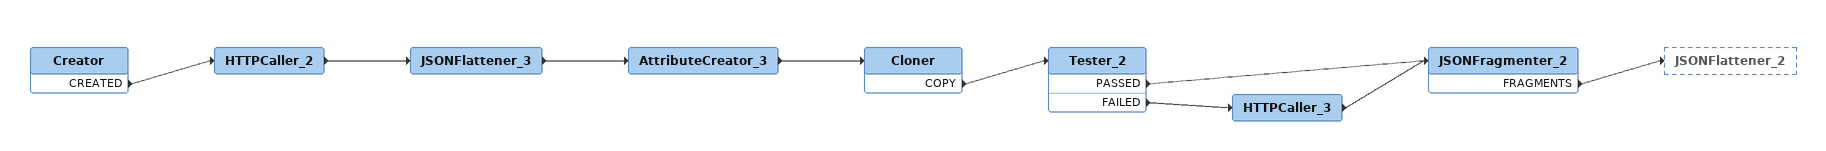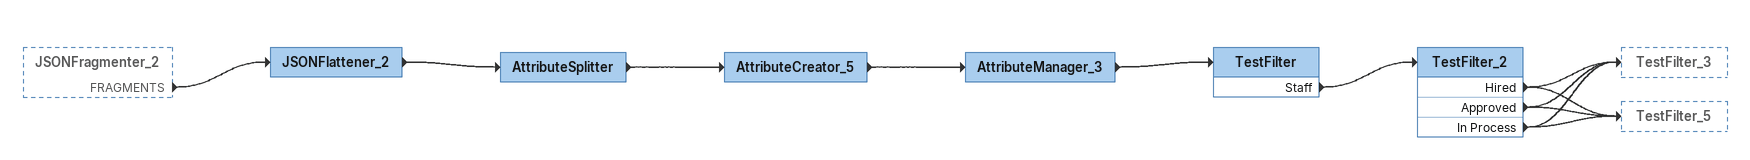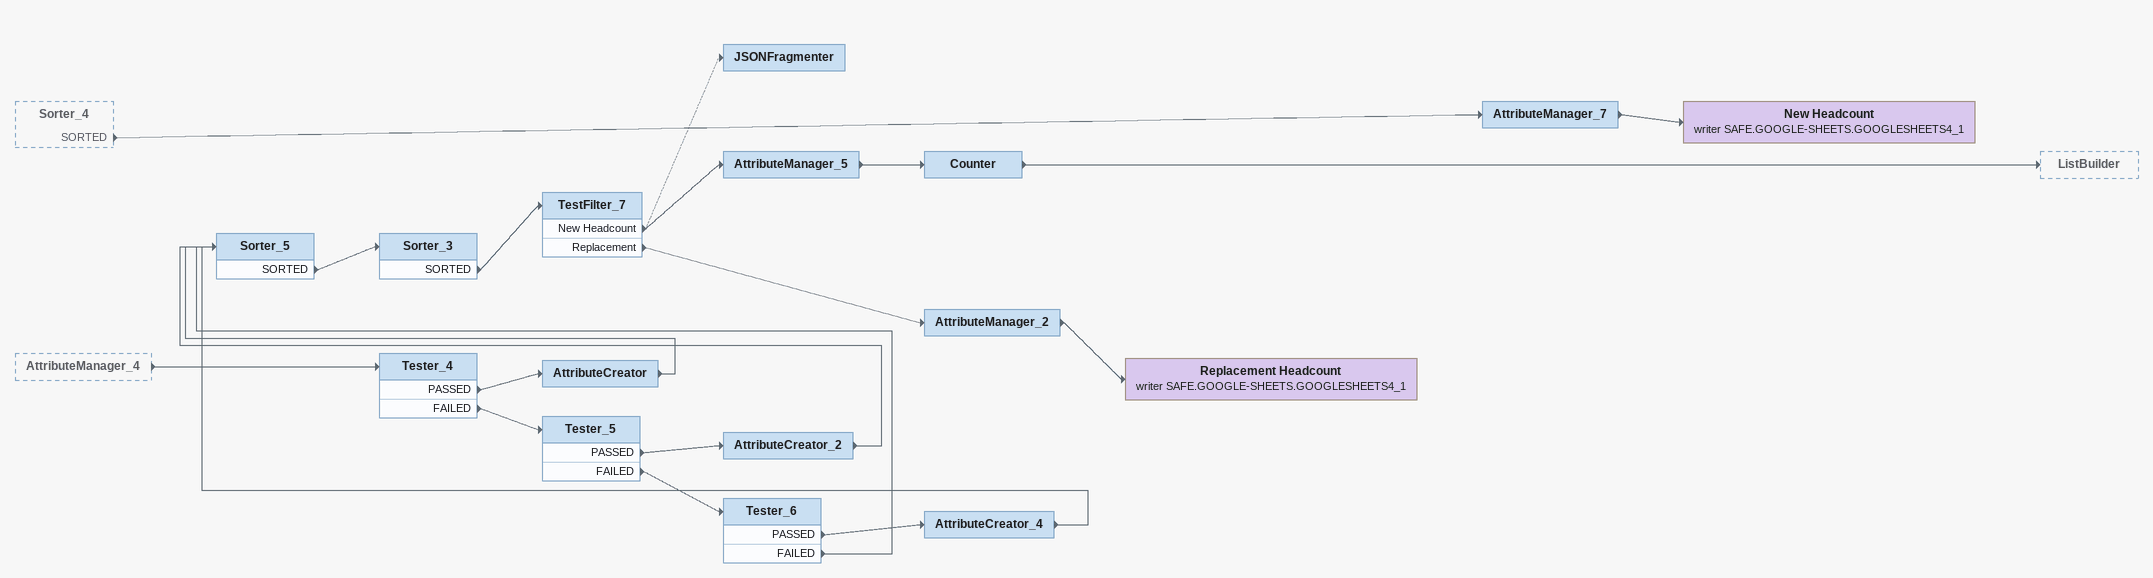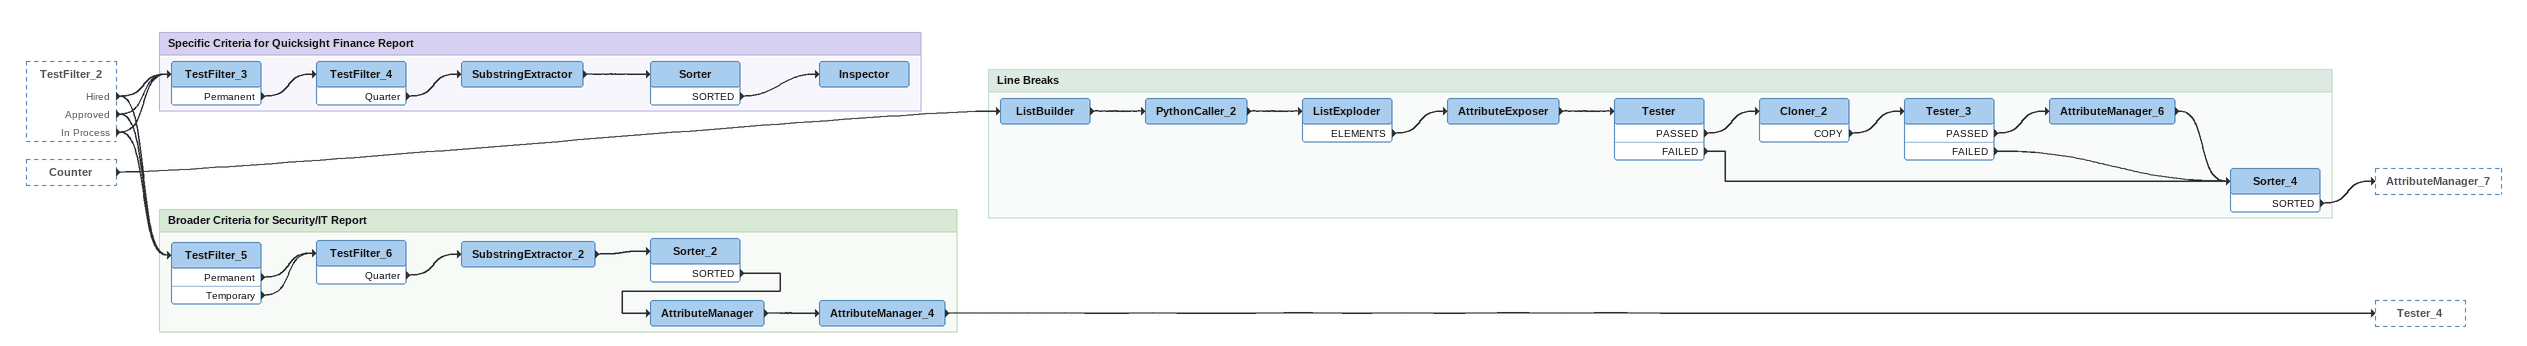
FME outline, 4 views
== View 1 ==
Creator
    CREATED -> HTTPCaller_2
HTTPCaller_2
    -> JSONFlattener_3
JSONFlattener_3
    -> AttributeCreator_3
AttributeCreator_3
    -> Cloner
Cloner
    COPY -> Tester_2
Tester_2
    PASSED -> JSONFragmenter_2
    FAILED -> HTTPCaller_3
HTTPCaller_3
    -> JSONFragmenter_2
JSONFragmenter_2
    FRAGMENTS -> JSONFlattener_2

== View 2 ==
JSONFragmenter_2 [outside]
    FRAGMENTS -> JSONFlattener_2
JSONFlattener_2
    -> AttributeSplitter
AttributeSplitter
    -> AttributeCreator_5
AttributeCreator_5
    -> AttributeManager_3
AttributeManager_3
    -> TestFilter
TestFilter
    Staff -> TestFilter_2
TestFilter_2
    Hired -> TestFilter_3
    Hired -> TestFilter_5
    Approved -> TestFilter_3
    Approved -> TestFilter_5
    In Process -> TestFilter_3
    In Process -> TestFilter_5

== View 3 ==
Sorter_4 [outside]
    SORTED -> AttributeManager_7
AttributeManager_4 [outside]
    -> Tester_4
Tester_4
    PASSED -> AttributeCreator
    FAILED -> Tester_5
AttributeCreator
    -> Sorter_5
Tester_5
    PASSED -> AttributeCreator_2
    FAILED -> Tester_6
AttributeCreator_2
    -> Sorter_5
Tester_6
    PASSED -> AttributeCreator_4
    FAILED -> Sorter_5
AttributeCreator_4
    -> Sorter_5
Sorter_5
    SORTED -> Sorter_3
Sorter_3
    SORTED -> TestFilter_7
TestFilter_7
    New Headcount -> AttributeManager_5
    New Headcount -> JSONFragmenter [off]
    Replacement -> AttributeManager_2
JSONFragmenter
AttributeManager_5
    -> Counter
Counter
    -> ListBuilder
AttributeManager_7
    -> New Headcount (writer SAFE.GOOGLE-SHEETS.GOOGLESHEETS4_1)
New Headcount (writer SAFE.GOOGLE-SHEETS.GOOGLESHEETS4_1)
AttributeManager_2
    -> Replacement Headcount (writer SAFE.GOOGLE-SHEETS.GOOGLESHEETS4_1)
Replacement Headcount (writer SAFE.GOOGLE-SHEETS.GOOGLESHEETS4_1)

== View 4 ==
TestFilter_2 [outside]
    Hired -> TestFilter_3
    Hired -> TestFilter_5
    Approved -> TestFilter_3
    Approved -> TestFilter_5
    In Process -> TestFilter_3
    In Process -> TestFilter_5
Counter [outside]
    -> ListBuilder

Bookmark: Specific Criteria for Quicksight Finance Report
TestFilter_3
    Permanent -> TestFilter_4
TestFilter_4
    Quarter -> SubstringExtractor
SubstringExtractor
    -> Sorter
Sorter
    SORTED -> Inspector
Inspector

Bookmark: Broader Criteria for Security/IT Report
TestFilter_5
    Permanent -> TestFilter_6
    Temporary -> TestFilter_6
TestFilter_6
    Quarter -> SubstringExtractor_2
SubstringExtractor_2
    -> Sorter_2
Sorter_2
    SORTED -> AttributeManager
AttributeManager
    -> AttributeManager_4
AttributeManager_4
    -> Tester_4

Bookmark: Line Breaks
ListBuilder
    -> PythonCaller_2
PythonCaller_2
    -> ListExploder
ListExploder
    ELEMENTS -> AttributeExposer
AttributeExposer
    -> Tester
Tester
    PASSED -> Cloner_2
    FAILED -> Sorter_4
Cloner_2
    COPY -> Tester_3
Tester_3
    PASSED -> AttributeManager_6
    FAILED -> Sorter_4
AttributeManager_6
    -> Sorter_4
Sorter_4
    SORTED -> AttributeManager_7
